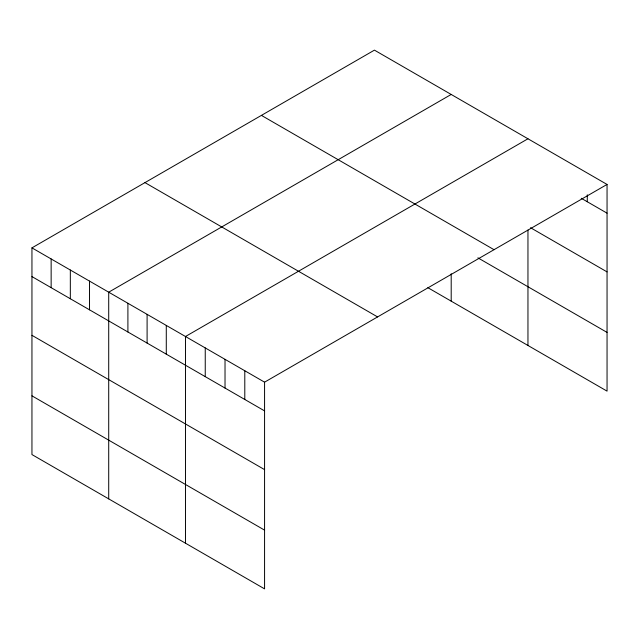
<?xml version="1.0" encoding="UTF-8"?>
<svg xmlns="http://www.w3.org/2000/svg" width="639" height="639" viewBox="0 0 639 639"><rect width="100%" height="100%" fill="white"/><g stroke="black" fill="none" stroke-linecap="round" stroke-linejoin="round"><path stroke-width="0.96" d="M31.95 247.868L264.57 382.17L264.57 588.862L31.95 454.561L31.95 247.868L374.43 50.138L607.05 184.439L607.05 391.132L427.834 287.662M451.198 94.452L108.71 292.191L108.71 498.883M527.958 138.775L185.478 336.505L185.478 543.198M264.57 382.17L607.05 184.439M581.258 198.274L607.05 213.162M530.538 227.716L607.05 271.894M261.415 115.387L494.027 249.689M477.9 257.837L607.05 332.4M144.973 182.618L377.585 316.92M31.95 276.591L264.57 410.893M31.95 335.323L264.57 469.625M31.95 395.837L264.57 530.13M587.281 194.815L587.281 201.748M527.958 230.072L527.958 345.467M451.198 273.748L451.198 301.153M244.793 370.756L244.793 399.479M225.024 359.334L225.024 388.065M205.247 347.92L205.247 376.643M166.284 325.427L166.284 354.15M147.098 314.348L147.098 343.071M127.904 303.269L127.904 331.992M89.524 281.104L89.524 309.835M70.33 270.025L70.33 298.748M51.144 258.947L51.144 287.67"/></g></svg>
